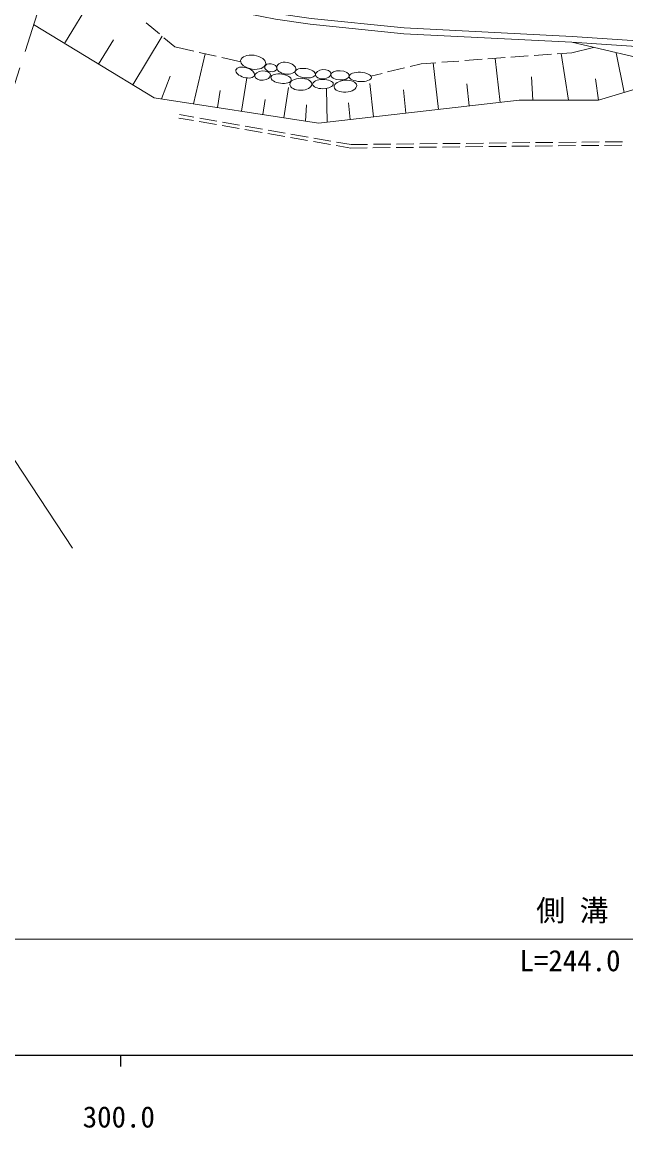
# Model space of a CAD drawing. Units: millimetres at full size, sheet at 1:1000; details may follow other scales. Extents: x 40000 to 680000, y 20000 to 380000.
# Drawn here: x 359496 to 411622, y 198715 to 294090 of the extents above; entities that cross this region are included whole.
import ezdxf
from ezdxf.enums import TextEntityAlignment as Align

# ---------------------------------------------------------------- set-up
doc = ezdxf.new("R2010")
doc.units = ezdxf.units.MM
doc.header["$LTSCALE"] = 1000
doc.linetypes.add('CHAIN', pattern=[18.5, 12, -1.5, 3.5, -1.5])
for name, color, linetype, lineweight in [('M-BGD', 7, 'Continuous', 13), ('M-BMK', 2, 'CHAIN', 13), ('M-STR-HTXT', 7, 'Continuous', 13), ('M-TTL-BAND', 7, 'Continuous', 25)]:
    doc.layers.add(name, color=color, linetype=linetype, lineweight=lineweight)
doc.styles.add('ＭＳ ゴシック', font='')
doc.styles.get('ＭＳ ゴシック').set_extended_font_data('MS Gothic')

msp = doc.modelspace()

# ---------------------------------------------------------------- linework, layer by layer
at = {"layer": 'M-BGD'}
for p, q in [((363170, 292246), (366245, 297309)), ((370206, 294022), (371360, 293065)), ((369043, 288678), (371591, 292873)), ((366106, 290462), (367380, 292560)), ((371745, 292745), (372687, 291964)), ((372687, 291964), (374308, 291590)), ((406959, 291447), (408833, 291909)), ((374294, 287035), (375297, 291362)), ((374795, 291478), (376257, 291141)), ((376744, 291029), (378365, 290655)), ((399707, 290917), (401203, 291027)), ((400758, 287167), (400327, 290963)), ((401701, 291063), (403197, 291172)), ((403696, 291209), (405192, 291318)), ((405691, 291355), (406959, 291447)), ((406654, 287359), (406029, 291379)), ((411462, 288020), (410777, 291452)), ((391052, 289790), (392509, 290145)), ((392995, 290264), (393950, 290497)), ((393950, 290497), (395219, 290589)), ((395444, 286562), (394988, 290573)), ((395717, 290626), (397213, 290735)), ((397712, 290772), (399208, 290881)), ((371524, 287459), (372278, 289437)), ((378451, 286398), (378891, 289276)), ((389610, 289438), (390566, 289671)), ((403582, 287355), (403474, 289361)), ((409263, 287362), (408985, 289198)), ((376372, 286716), (376600, 288201)), ((382085, 285841), (382483, 288437)), ((385821, 285468), (385781, 288377)), ((389829, 285924), (389504, 288787)), ((392637, 286243), (392409, 288248)), ((398101, 286864), (397885, 288762)), ((380268, 286120), (380467, 287418)), ((387825, 285696), (387662, 287127)), ((383951, 285555), (384036, 286949)), ((374296, 285595), (373030, 285816)), ((374334, 285893), (373081, 286111)), ((376266, 285252), (374788, 285509)), ((376304, 285550), (374826, 285807)), ((378274, 285207), (376797, 285464)), ((378236, 284909), (376759, 285166)), ((380207, 284566), (378729, 284823)), ((380245, 284863), (378767, 285121)), ((382177, 284222), (380699, 284480)), ((382215, 284520), (380737, 284778)), ((384185, 284177), (382708, 284434)), ((384147, 283879), (382670, 284137)), ((386118, 283536), (384640, 283793)), ((386156, 283834), (384678, 284091)), ((387876, 283230), (386610, 283450)), ((387901, 283530), (386648, 283748)), ((389327, 283545), (387901, 283530)), ((391282, 283265), (389783, 283250)), ((391327, 283566), (389827, 283550)), ((393282, 283286), (391782, 283271)), ((393326, 283587), (391826, 283571)), ((395282, 283307), (393782, 283292)), ((395326, 283608), (393826, 283592)), ((397282, 283328), (395782, 283313)), ((397326, 283629), (395826, 283613)), ((399282, 283349), (397782, 283334)), ((399326, 283650), (397826, 283634)), ((401282, 283370), (399782, 283355)), ((401326, 283671), (399826, 283655)), ((403282, 283391), (401782, 283376)), ((403326, 283692), (401826, 283676)), ((405282, 283412), (403782, 283397)), ((405326, 283713), (403826, 283697)), ((407282, 283433), (405782, 283418)), ((407326, 283734), (405826, 283718)), ((409282, 283454), (407782, 283439)), ((409326, 283755), (407826, 283739)), ((411281, 283475), (409781, 283460)), ((411325, 283776), (409826, 283760)), ((389283, 283244), (387876, 283230))]:
    msp.add_line(p, q, dxfattribs=at)
for points in [[(362314, 299707), (369773, 296827), (376640, 295275), (381379, 294352), (384377, 293913), (392439, 293085), (406951, 292352), (455771, 289089), (475158, 287197), (489332, 285773), (495916, 284842), (501183, 283682), (509304, 281238), (513621, 279614), (519024, 277209), (524418, 274325), (528273, 272004), (532965, 268752), (537939, 264731), (542591, 260451), (545941, 257031), (548667, 254042)], [(362494, 300173), (369919, 297307), (376743, 295764), (381463, 294845), (384438, 294409), (392477, 293583), (406981, 292851), (455812, 289587), (475207, 287695), (489392, 286269), (496005, 285334), (501309, 284166), (509465, 281712), (513811, 280077), (519244, 277658), (524666, 274760), (528545, 272424), (533265, 269152), (538266, 265109), (542939, 260810), (546304, 257375), (549037, 254379)], [(406951, 292352), (415035, 290451), (412420, 288307), (409263, 287362), (402406, 287354), (385075, 285383), (370890, 287556), (360492, 293872)]]:
    msp.add_lwpolyline(points, dxfattribs=at)
for centre, major_axis, ratio in [((379444, 290634), (-1080, 153), 0.555386), ((378757, 289738), (-800, 226), 0.516088), ((380960, 290157), (-520, 74), 0.655192), ((382300, 290115), (-823, 116), 0.612348), ((383935, 289688), (-880, 124), 0.44898), ((385484, 289591), (-673, -55), 0.590624), ((380262, 289482), (-673, -55), 0.590624), ((381858, 289210), (-880, 124), 0.44898), ((383554, 288728), (948, 10), 0.549268), ((385467, 288746), (-889, -12), 0.44898), ((386939, 289501), (-799, 41), 0.498552), ((387407, 288562), (-976, -68), 0.526334), ((388689, 289362), (-962, 49), 0.414217)]:
    msp.add_ellipse(centre, major_axis=major_axis, ratio=ratio, dxfattribs=at)
at = {"layer": 'M-BMK'}
for p, q in [((354157, 273932), (363793, 304262)), ((363852, 248711), (348319, 272213))]:
    msp.add_line(p, q, dxfattribs=at)
at = {"layer": 'M-STR-HTXT'}
msp.add_line((281461, 215000), (532000, 215000), dxfattribs=at)
at = {"layer": 'M-TTL-BAND'}
for p, q in [((40000, 205000), (579000, 205000)), ((368000, 205000), (368000, 204000))]:
    msp.add_line(p, q, dxfattribs=at)

# ---------------------------------------------------------------- texts
at = {"layer": 'M-STR-HTXT', "style": 'ＭＳ ゴシック'}
for s, p in [('側 溝', (407000, 216000)), ('L=244.0', (406796, 211676))]:
    msp.add_text(s, height=1833, dxfattribs=at).set_placement(p, align=Align.BOTTOM_CENTER)
at = {"layer": 'M-TTL-BAND', "style": 'ＭＳ ゴシック'}
msp.add_text('300.0', height=1833, dxfattribs=at).set_placement((367844, 198195), align=Align.BOTTOM_CENTER)

doc.saveas('drawing.dxf')
